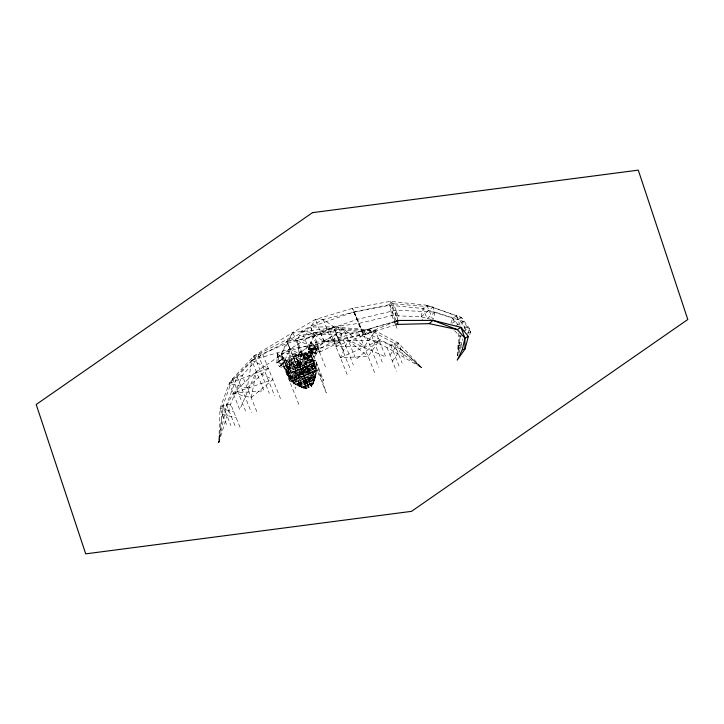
<?xml version="1.0" encoding="UTF-8"?>
<svg xmlns="http://www.w3.org/2000/svg" width="724" height="724" viewBox="0 0 724 724"><rect width="100%" height="100%" fill="white"/><g stroke="black" fill="none" stroke-linecap="round" stroke-linejoin="round"><path stroke-width="0.54" stroke-dasharray="3.62 2.71" d="M458.292 325.085L452.726 318.243L423.051 308.514L389.829 305.275L354.38 312.053L323.194 319.438L301.664 331.139L297.13 340.389L299.03 351.737L298.071 355.031L311.275 386.372C314.524 383.15 314.859 378.127 313.474 373.955L312.243 372.833L304.686 370.742L300.252 372.598L290.062 371.222L288.016 368.769L286.686 365.376L286.822 361.195M311.601 352.796L311.039 341.728L316.85 348.85L316.678 353.502L311.175 361.62L310.162 361.747L303.483 355.991L308.524 351.837L316.678 353.502L308.524 351.837L308.46 349.113L311.039 341.728L315.836 348.968L315.673 353.62L310.162 361.747L303.483 355.991L304.487 355.873L309.528 351.719L309.465 348.986L311.039 341.728L313.655 348.859L313.61 352.543L308.334 358.688L306.324 358.932L311.601 352.796L313.61 352.543M301.89 364.163L300.442 362.887L297.483 366L301.89 364.163L299.184 363.656L297.763 362.588L299.546 366.787L299.229 361.982L301.293 362.769L301.89 364.163L301.012 366.172L299.039 363.466L301.012 366.172L299.229 361.982L299.546 366.787L297.483 366L296.894 364.597L297.763 362.588L299.754 363.656L298.786 364.063L301.293 362.769L296.894 364.597L301.293 362.769M302.822 379.077L306.451 388.381L302.56 387.756L300.134 386.1L298.369 382.942L298.406 381.295L301.89 376.634L306.469 374.724L312.107 375.593L313.239 376.742L314.08 380.29L313.447 383.222L311.275 386.372L307.646 377.068L302.822 379.077L300.351 382.734L300.225 384.408L302.704 387.277L306.451 388.381L293.247 357.041L289.89 355.538L287.826 343.095L292.831 332.551L315.429 319.465L352.552 308.297L390.336 301.347L426.961 305.247L461.577 317.492L469.315 328.443L470.591 331.628L469.74 334.76M280.523 398.698L262.423 353.683L242.241 375.385L230.675 404.055L218.802 442.554L220.042 408.354L229.218 383.439L232.558 378.679L254.196 355.683L292.831 332.551L338.244 327.329L369.222 329.728L375.294 330.805L398.408 343.086L421.712 367.683L386.897 347.457L359.176 334.162L329.99 331.782L287.826 343.095L262.423 353.683L254.196 355.683L251.762 360.344L229.218 383.439L239.744 409.621L256.314 371.665L290.034 348.977L313.709 334.506L356.76 319.546L395.974 310.18L434.925 312.071L463.098 321.275L470.591 331.628L469.279 334.515M457.369 355.674L458.889 333.321L460.174 336.506L457.749 355.71M397.521 324.406L394.444 321.954L362.244 330.823L336.977 334.407L316.524 344.724L312.469 352.697L314.207 362.932L308.08 374.245L306.18 362.905L301.881 355.068L292.831 332.551L287.021 341.475L281.546 353.303L283.763 366.851L286.043 367.665C286.668 379.132 295.039 386.091 305.935 388.526L311.537 386.191L315.574 376.688L315.89 373.883L315.311 370.226L311.329 367.041L310.089 359.575L308.397 356.326C296.324 349.23 279.238 365.475 289.093 376.86L296.207 379.521L300.351 382.734L304.487 383.05L309.311 381.041L311.881 377.928L312.243 372.833L315.058 366.045C314.27 360.29 309.383 356.796 305.112 353.584M311.275 386.372L313.239 382.887L313.474 373.955L315.311 370.226L315.736 367.394L314.307 363.059L310.397 357.52L311.184 355.43L309.456 345.194L313.51 337.221L333.963 326.904L359.222 323.32L391.883 315.574L421.16 316.822L432.056 319.592M307.646 377.068L311.881 377.928L313.103 379.05L309.854 382.444L305.03 384.453L300.225 384.408C297.347 381.05 292.876 380.833 289.5 378.317C287.229 367.294 300.297 356.968 310.569 362.67C319.818 366.371 316.053 378.842 311.501 384.906L304.84 387.675C297.51 386.86 291.283 382.091 287.727 375.756L286.985 372.118L283.763 366.851L289.89 355.538L299.03 351.737L311.184 355.43L326.271 392.951L315.483 360.199L287.573 368.317L289.799 381.865L317.221 370.435L315.483 360.199L289.799 381.865M306.451 388.381C301.79 388.444 297.79 385.449 296.071 381.204L296.207 379.521L300.252 372.598M276.749 362.842L277.582 353.547L284.134 357.937L285.627 360.217L291.953 360.842L291.718 364.579L289.971 369.249L288.46 370.181L279.518 366.561L276.749 362.842L284.134 357.937L276.749 362.842L282.622 358.869L284.125 361.149L290.442 361.765L291.953 360.842L289.971 369.249L281.03 365.629L278.251 361.909L277.582 353.547L282.622 358.869M290.333 337.827L257.988 354.407L237.065 376.824L226.558 404.707L218.802 442.554L222.938 405.63L232.558 378.679L242.241 375.385L257.807 414.101M457.758 355.792L460.346 335.058M308.08 374.245L299.03 351.737L303.989 355.022L305.727 358.244L305.971 361.448L302.695 365.475L297.872 367.484L292.695 374.806L291.962 379.955L296.116 384.788L315.574 376.688L316.225 371.086L291.636 381.331L294.007 383.005L297.926 384.326L302.56 387.756L313.447 383.222C314.424 376.706 317.429 371.005 314.985 364.398L312.705 361.403L311.184 355.43L281.546 353.303L282.74 360.054M218.802 442.554L222.449 414.336L233.128 393.168L256.314 371.665L272.83 379.575L251.192 397.648L233.128 393.168L272.83 379.575M395.539 324.687L391.883 315.574L389.829 305.275L390.336 301.347L393.413 303.799L398.535 316.56M391.883 315.574L393.413 303.799L432.898 307.03L434.925 312.071L433.278 319.347M394.444 321.954L395.974 310.18L397.82 319.447M297.872 367.484L292.55 367.041L290.27 364.688L288.985 361.267L289.89 355.538L298.94 378.055L286.776 374.353L284.559 360.814L290.034 348.977L316.524 344.724L310.714 353.647L298.94 378.055L296.876 365.611L287.826 343.095L281.546 353.303L282.233 357.412M459.206 352.742L462.636 338.877M464.211 329.058L464.555 326.877L456.392 315.972L426.961 305.247L423.051 308.514L421.16 316.822L422.382 319.845M233.128 393.168L263.998 390.788L251.762 360.344L268.287 368.263L229.218 383.439L247.291 387.937L251.762 360.344L287.021 341.475L310.696 327.004L353.746 312.044L393.413 303.799M251.192 397.648L256.314 371.665M311.537 386.191L311.972 382.878L308.198 374.199C313.166 370.905 313.356 365.158 313.021 360M468.102 333.601L469.315 328.443L464.555 326.877L461.079 328.506M310.207 378.009L314.596 371.131L315.338 368.154L313.211 365.086L314.207 362.932L286.776 374.353L294.071 377.901L298.822 378.1L302.858 386.67L305.935 388.526M314.207 362.932L312.768 367.937L315.755 373.946L311.338 380.833L301.691 384.851L296.94 383.955L293.89 383.05L291.329 376.869L292.858 376.209M313.239 382.887L314.234 377.53L297.926 384.326L302.704 387.277L310.65 384.679L313.239 382.887L302.704 387.277M301.89 376.634L292.695 374.806L289.347 373.539L287.184 371.141C289.6 360.072 302.732 354.289 312.279 360.688L312.641 363.837L311.329 367.041L306.469 374.724M450.943 323.293L452.726 318.243L456.392 315.972L461.577 317.492L463.098 321.275L461.668 325.32M298.261 362.824L299.41 365.258L297.745 364.009L298.36 362.778L300.442 362.887M296.894 364.597L300.795 363.71L300.279 364.896L299.229 362.425M335.846 346.353L375.294 330.805L364.217 346.715L335.846 346.353L343.674 328.913L375.294 330.805L385.82 356.986L348.226 340.235L323.8 341.058L320.786 333.547L301.664 331.139L310.714 353.647L332.235 341.945L363.43 334.569L394.327 325.357M340.398 357.674L379.204 340.542L368.127 356.434L340.398 357.674L348.226 340.235L379.204 340.542L400.815 349.068L421.712 367.683L390.625 345.04L364.317 331.565L334.18 329.13L299.401 335.764M395.883 321.085L324.479 341.981L301.881 355.068L296.876 365.611L284.559 360.814L312.469 352.697L306.18 362.905L297.13 340.389L309.456 345.194L323.673 380.571L317.221 370.435L287.573 368.317M308.198 374.199L309.61 371.421L311.483 370.643L313.257 373.856L314.469 379.313L311.972 382.878L302.858 386.67L298.668 385.901L296.94 383.955L294.071 377.901L295.899 377.132M460.518 348.814L458.735 347.927L457.803 345.601L459.487 342.705L462.111 342.144M297.483 366L299.32 363.593M343.701 351.14L333.963 326.904L323.194 319.438L315.429 319.465L310.696 327.004L313.51 337.221L326.144 368.661M303.211 382.951L303.962 381.801L305.302 382.715M279.518 366.561L285.627 360.217L279.518 366.561L284.125 361.149M389.992 355.158L398.408 343.086L404.888 359.185M392.399 361.14L400.815 349.068M304.686 370.742L310.569 362.67L290.062 371.222L292.695 374.806L311.329 367.041L302.695 365.475M281.03 365.629L285.627 360.217M226.512 424.454L220.042 408.354L222.938 405.63L230.675 404.055L240.241 427.857M247.291 387.937L268.287 368.263M310.714 353.647L324.479 341.981L363.43 334.569L395.992 321.311M298.84 404.372L283.763 366.851L309.456 345.194L281.546 353.303L295.763 388.688M421.16 316.822L432.898 307.03M434.925 312.071L427.106 318.605L423.051 308.514M379.204 340.542L355.918 359.357L343.674 328.913L338.244 327.329L329.99 331.782L348.081 376.797M278.251 361.909L284.134 357.937M398.408 343.086L394.164 343.167L386.897 347.457L396.462 371.258M452.419 323.176L461.577 317.492M455.767 325.827L463.098 321.275M278.93 361.321L281.953 359.457L284.079 362.462L291.718 364.579L288.695 366.444L281.066 364.317L278.93 361.321L277.582 353.547L281.953 359.457M281.066 364.317L284.079 362.462M323.8 341.058L343.674 328.913L364.217 346.715M421.712 367.683L394.164 343.167L369.222 329.728L359.176 334.162L374.733 372.878M319.537 352.226L339.99 341.909L316.723 342.018L293.048 356.479L319.537 352.226L316.723 342.018L299.655 372.914L287.021 341.475L333.963 326.904L310.696 327.004L320.433 351.24L293.048 356.479L339.99 341.909M463.233 331.284L469.315 328.443M461.912 335.692L460.174 336.506L454.31 330.388M467.116 333.257L470.591 331.628M288.985 361.267L303.989 355.022M286.686 365.376L308.397 356.326M283.763 366.851L311.184 355.43M290.27 364.688L305.727 358.244M286.043 367.665L310.397 357.52M288.016 368.769L310.089 359.575M292.55 367.041L305.971 361.448M300.795 363.71L298.098 364.833L299.311 365.294M286.315 370.769L312.279 359.955M287.184 371.141L312.279 360.688M285.274 370.607L286.985 372.118L312.705 361.403M287.319 374.299L314.307 363.059M289.347 373.539L312.641 363.837M287.727 375.756L314.985 364.398M289.093 376.86L315.058 366.045M291.329 376.869L312.768 367.937L311.139 368.588M289.5 378.317L315.736 367.394M286.985 372.118L289.093 375.132L289.989 378.715L315.338 368.154M291.926 378.344L314.261 369.041M294.071 377.901L311.483 370.643M291.962 379.955L315.311 370.226M289.989 378.715L292.523 380.326L314.596 371.131M296.207 379.521L312.243 372.833M292.523 380.326L295.32 381.331L313.257 373.856M296.071 381.204L313.474 373.955M293.89 383.05L315.89 373.883M298.406 381.295L312.107 375.593M298.369 382.942L313.239 376.742M296.94 383.955L314.162 376.779M300.351 382.734L311.881 377.928M300.225 384.408L313.103 379.05M298.668 385.901L314.469 379.313M299.727 386.245L314.225 380.209M302.306 387.34L313.103 382.842M251.762 360.344L290.034 348.977L301.881 355.068M297.745 364.009L299.184 363.656M457.803 345.601L462.174 344.669M458.735 347.927L461.36 347.375L459.487 342.705M320.786 333.547L343.674 328.913M287.021 341.475L313.51 337.221L301.664 331.139M308.46 349.113L316.85 348.85L308.46 349.113L315.836 348.968M311.646 349.104L313.655 348.859M309.465 348.986L316.85 348.85M295.32 381.331L300.297 382.136M310.098 380.082L308.786 379.792L308.496 381.385M220.042 408.354L233.771 411.757M222.449 414.336L236.178 417.739M309.528 351.719L316.678 353.502M308.524 351.837L315.673 353.62M348.226 340.235L368.127 356.434M306.895 382.046L295.663 356.036L303.51 376.145L308.867 387.376L299.302 365.358M359.774 327.049L352.552 308.297L365.258 338.325M353.746 312.044L359.222 323.32M361.602 330.805L363.43 334.569L352.552 308.297M307.673 377.439L309.311 381.041M308.216 378.842L309.854 382.444M309.519 382.191L310.65 384.679M296.487 358.145L307.419 384.779M297.537 360.851L308.171 386.29M298.216 362.597L308.732 387.358L302.777 374.272M305.428 379.258L307.32 383.403M301.157 370.109L308.867 387.376L305.238 378.073M302.849 379.448L304.487 383.05M303.392 380.851L305.03 384.453M304.695 384.2L305.827 386.688M307.971 385.087L308.243 385.684M464.555 326.877L465.84 330.063M456.392 315.972L460.192 325.447M452.726 318.243L455.007 323.927M426.961 305.247L432.635 319.375M390.336 301.347L397.666 319.574M389.829 305.275L395.684 319.845M395.91 325.592L397.005 328.325M394.164 343.167L402.164 363.077M390.625 345.04L399.449 366.978M369.222 329.728L382.236 362.118M364.317 331.565L378.661 367.249M354.38 312.053L363.43 334.569M338.244 327.329L353.384 364.987M334.18 329.13L350.859 370.616M323.194 319.438L332.235 341.945L336.977 334.407L313.709 334.506L324.479 341.981L315.429 319.465M257.988 354.407L274.668 395.901M254.196 355.683L269.337 393.349M237.065 376.824L251.409 412.508M232.558 378.679L245.572 411.069M226.558 404.707L235.381 426.653M222.938 405.63L230.947 425.549M298.478 362.226L306.514 382.842M297.102 359.167L305.257 380.073M288.695 366.444L288.46 370.181L290.442 361.765L288.695 366.444M300.695 363.756L300.179 364.932L299.13 362.462L300.695 363.756M310.397 366.905L308.813 369.702L308.578 366.643L309.637 365.321L310.397 366.905M307.727 366.525L294.949 371.846L298.161 375.484L308.125 371.34L307.727 366.525M294.415 372.543L292.677 372.389L293.283 374.037L296.469 374.842L294.415 372.543M308.334 358.688L304.487 355.873L311.175 361.62L308.334 358.688"/><path stroke-width="1.09" d="M395.385 325.04L397.521 324.406L429.133 323.646L433.043 320.379L457.297 329.61L464.926 338.072L464.926 349.14L457.179 360.154L462.301 349.701L464.926 338.072L460.962 327.339L433.043 320.379L398.028 320.479L395.883 321.085M397.521 324.406L398.028 320.479L395.992 321.311M429.133 323.646L457.297 329.61L460.962 327.339L468.401 336.443L464.926 349.14L462.301 349.701M464.926 338.072L468.401 336.443M312.487 212.648L36.2 404.499L85.713 553.86L411.513 511.352L687.8 319.501L638.287 170.14L312.487 212.648"/></g></svg>
